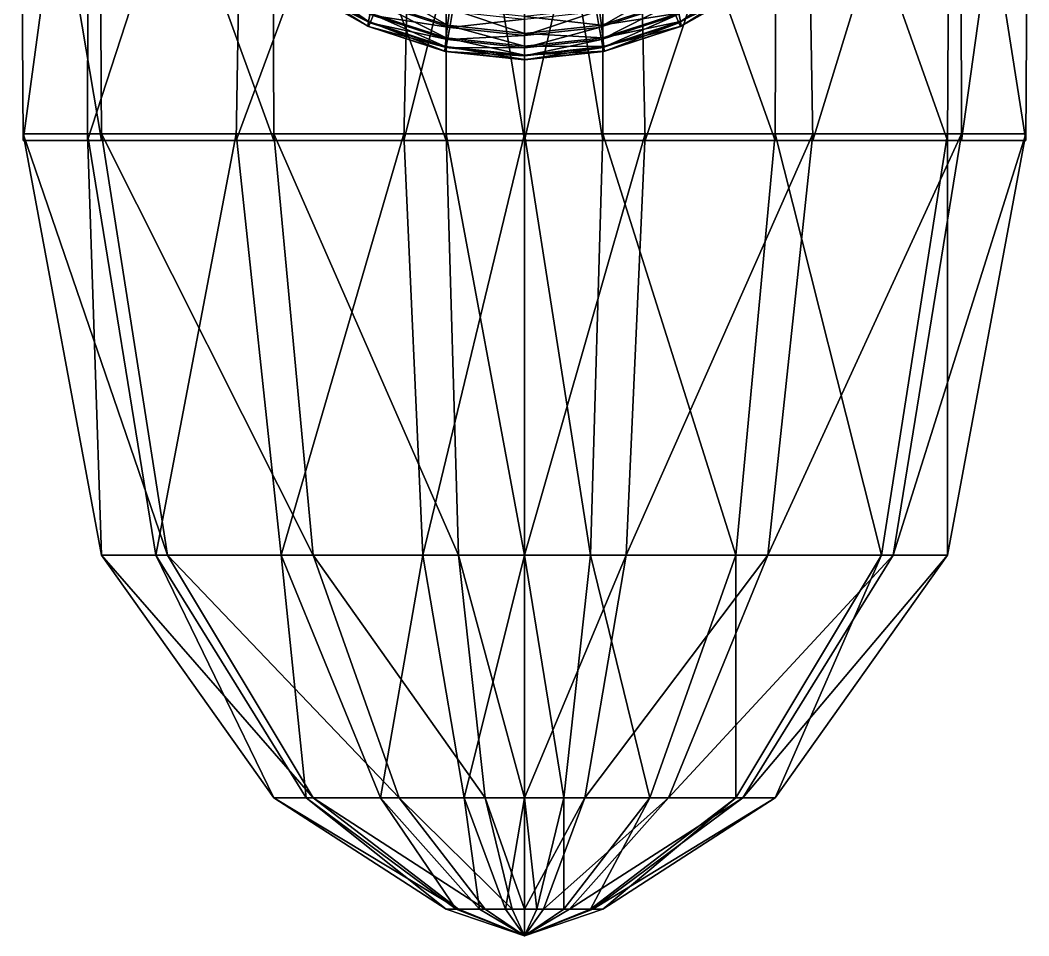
# Model space of a CAD drawing. Header units: metres. Extents: x -4.19 to 4.19, y -6.6 to 2.07.
# Drawn here: x -0.88 to 0.88, y -6.6 to -5.002 of the extents above; entities that cross this region are included whole.
import ezdxf

# ---------------------------------------------------------------- set-up
doc = ezdxf.new("R2010")
doc.units = ezdxf.units.M

msp = doc.modelspace()

# ---------------------------------------------------------------- linework, layer by layer
at = {"layer": 'Cockpit'}
for points in [[(-0.2726, -5.0042, 0.0552), (-0.3939, -4.9192, 0.0585), (-0.3985, -4.933, 0.0729)], [(-0.2726, -5.0042, 0.0552), (-0.2695, -4.9896, 0.041), (-0.3939, -4.9192, 0.0585)], [(0.3864, -4.9243, 0.1464), (0.2695, -5.0064, 0.1084), (0.2643, -4.9933, 0.1292)], [(0.3864, -4.9243, 0.1464), (0.3939, -4.936, 0.1259), (0.2695, -5.0064, 0.1084)], [(-0.2736, -5.0119, 0.0712), (-0.3985, -4.933, 0.0729), (-0.4, -4.9404, 0.0891)], [(-0.2726, -5.0126, 0.089), (-0.4, -4.9404, 0.0891), (-0.3985, -4.9414, 0.1068)], [(-0.2726, -5.0126, 0.089), (-0.2736, -5.0119, 0.0712), (-0.4, -4.9404, 0.0891)], [(-0.2736, -5.0119, 0.0712), (-0.2726, -5.0042, 0.0552), (-0.3985, -4.933, 0.0729)], [(-0.2695, -5.0064, 0.1084), (-0.3985, -4.9414, 0.1068), (-0.3939, -4.936, 0.1259)], [(-0.2695, -5.0064, 0.1084), (-0.2726, -5.0126, 0.089), (-0.3985, -4.9414, 0.1068)], [(-0.2643, -4.9933, 0.1292), (-0.2695, -5.0064, 0.1084), (-0.3939, -4.936, 0.1259)], [(-0.1342, -5.0106, 0.0182), (-0.2571, -4.9403, 0.0186), (-0.2643, -4.9683, 0.0288)], [(-0.1342, -5.0106, 0.0182), (-0.1305, -4.9815, 0.0083), (-0.2571, -4.9403, 0.0186)], [(0.248, -4.9469, 0.1745), (0.1305, -5.0146, 0.1411), (0.1259, -4.9866, 0.1647)], [(0.248, -4.9469, 0.1745), (0.2571, -4.9734, 0.1513), (0.1305, -5.0146, 0.1411)], [(0.3985, -4.933, 0.0729), (0.2695, -4.9896, 0.041), (0.2726, -5.0042, 0.0552)], [(0.3939, -4.936, 0.1259), (0.2726, -5.0126, 0.089), (0.2695, -5.0064, 0.1084)], [(0.4, -4.9404, 0.0891), (0.3985, -4.933, 0.0729), (0.2726, -5.0042, 0.0552)], [(0.3939, -4.936, 0.1259), (0.3985, -4.9414, 0.1068), (0.2726, -5.0126, 0.089)], [(0.4, -4.9404, 0.0891), (0.2726, -5.0042, 0.0552), (0.2736, -5.0119, 0.0712)], [(0.3985, -4.9414, 0.1068), (0.2736, -5.0119, 0.0712), (0.2726, -5.0126, 0.089)], [(0.3985, -4.9414, 0.1068), (0.4, -4.9404, 0.0891), (0.2736, -5.0119, 0.0712)], [(-0.1368, -5.0327, 0.0302), (-0.2643, -4.9683, 0.0288), (-0.2695, -4.9896, 0.041)], [(-0.1368, -5.0327, 0.0302), (-0.1342, -5.0106, 0.0182), (-0.2643, -4.9683, 0.0288)], [(-0.1305, -5.0146, 0.1411), (-0.2643, -4.9933, 0.1292), (-0.2571, -4.9734, 0.1513)], [(-0.1259, -4.9866, 0.1647), (-0.1305, -5.0146, 0.1411), (-0.2571, -4.9734, 0.1513)], [(0, -5.0248, 0.0147), (-0.1305, -4.9815, 0.0083), (-0.1342, -5.0106, 0.0182)], [(0, -5.0248, 0.0147), (0, -4.9953, 0.0049), (-0.1305, -4.9815, 0.0083)], [(0.1342, -5.0106, 0.0182), (0.1305, -4.9815, 0.0083), (0, -4.9953, 0.0049)], [(0.2643, -4.9683, 0.0288), (0.1305, -4.9815, 0.0083), (0.1342, -5.0106, 0.0182)], [(0.2571, -4.9734, 0.1513), (0.1342, -5.0356, 0.1187), (0.1305, -5.0146, 0.1411)], [(0.2695, -4.9896, 0.041), (0.2643, -4.9683, 0.0288), (0.1342, -5.0106, 0.0182)], [(0.2571, -4.9734, 0.1513), (0.2643, -4.9933, 0.1292), (0.1342, -5.0356, 0.1187)], [(-0.1384, -5.0478, 0.0443), (-0.2695, -4.9896, 0.041), (-0.2726, -5.0042, 0.0552)], [(-0.1384, -5.0478, 0.0443), (-0.1368, -5.0327, 0.0302), (-0.2695, -4.9896, 0.041)], [(-0.1342, -5.0356, 0.1187), (-0.2695, -5.0064, 0.1084), (-0.2643, -4.9933, 0.1292)], [(-0.1305, -5.0146, 0.1411), (-0.1342, -5.0356, 0.1187), (-0.2643, -4.9933, 0.1292)], [(0, -4.9999, 0.1613), (-0.1305, -5.0146, 0.1411), (-0.1259, -4.9866, 0.1647)], [(0, -4.9999, 0.1613), (0, -5.0284, 0.1376), (-0.1305, -5.0146, 0.1411)], [(0.1259, -4.9866, 0.1647), (0, -5.0284, 0.1376), (0, -4.9999, 0.1613)], [(0.1259, -4.9866, 0.1647), (0.1305, -5.0146, 0.1411), (0, -5.0284, 0.1376)], [(0.1342, -5.0106, 0.0182), (0, -4.9953, 0.0049), (0, -5.0248, 0.0147)], [(0.2695, -4.9896, 0.041), (0.1342, -5.0106, 0.0182), (0.1368, -5.0327, 0.0302)], [(0.2643, -4.9933, 0.1292), (0.1368, -5.0495, 0.0976), (0.1342, -5.0356, 0.1187)], [(0.2726, -5.0042, 0.0552), (0.2695, -4.9896, 0.041), (0.1368, -5.0327, 0.0302)], [(0.2643, -4.9933, 0.1292), (0.2695, -5.0064, 0.1084), (0.1368, -5.0495, 0.0976)], [(-0.1389, -5.0557, 0.0603), (-0.2726, -5.0042, 0.0552), (-0.2736, -5.0119, 0.0712)], [(-0.1384, -5.0562, 0.0781), (-0.2736, -5.0119, 0.0712), (-0.2726, -5.0126, 0.089)], [(-0.1384, -5.0562, 0.0781), (-0.1389, -5.0557, 0.0603), (-0.2736, -5.0119, 0.0712)], [(-0.1389, -5.0557, 0.0603), (-0.1384, -5.0478, 0.0443), (-0.2726, -5.0042, 0.0552)], [(-0.1368, -5.0495, 0.0976), (-0.2726, -5.0126, 0.089), (-0.2695, -5.0064, 0.1084)], [(-0.1368, -5.0495, 0.0976), (-0.1384, -5.0562, 0.0781), (-0.2726, -5.0126, 0.089)], [(-0.1342, -5.0356, 0.1187), (-0.1368, -5.0495, 0.0976), (-0.2695, -5.0064, 0.1084)], [(0, -5.0473, 0.0266), (-0.1342, -5.0106, 0.0182), (-0.1368, -5.0327, 0.0302)], [(0, -5.0473, 0.0266), (0, -5.0248, 0.0147), (-0.1342, -5.0106, 0.0182)], [(0, -5.0284, 0.1376), (-0.1342, -5.0356, 0.1187), (-0.1305, -5.0146, 0.1411)], [(0.1368, -5.0327, 0.0302), (0.1342, -5.0106, 0.0182), (0, -5.0248, 0.0147)], [(0.1305, -5.0146, 0.1411), (0, -5.0499, 0.1151), (0, -5.0284, 0.1376)], [(0.1305, -5.0146, 0.1411), (0.1342, -5.0356, 0.1187), (0, -5.0499, 0.1151)], [(0.2726, -5.0042, 0.0552), (0.1368, -5.0327, 0.0302), (0.1384, -5.0478, 0.0443)], [(0.2695, -5.0064, 0.1084), (0.1384, -5.0562, 0.0781), (0.1368, -5.0495, 0.0976)], [(0.2736, -5.0119, 0.0712), (0.2726, -5.0042, 0.0552), (0.1384, -5.0478, 0.0443)], [(0.2695, -5.0064, 0.1084), (0.2726, -5.0126, 0.089), (0.1384, -5.0562, 0.0781)], [(0.2736, -5.0119, 0.0712), (0.1384, -5.0478, 0.0443), (0.1389, -5.0557, 0.0603)], [(0.2726, -5.0126, 0.089), (0.1389, -5.0557, 0.0603), (0.1384, -5.0562, 0.0781)], [(0.2726, -5.0126, 0.089), (0.2736, -5.0119, 0.0712), (0.1389, -5.0557, 0.0603)], [(0, -5.0625, 0.0407), (-0.1368, -5.0327, 0.0302), (-0.1384, -5.0478, 0.0443)], [(0, -5.0625, 0.0407), (0, -5.0473, 0.0266), (-0.1368, -5.0327, 0.0302)], [(0, -5.0499, 0.1151), (-0.1368, -5.0495, 0.0976), (-0.1342, -5.0356, 0.1187)], [(0, -5.0284, 0.1376), (0, -5.0499, 0.1151), (-0.1342, -5.0356, 0.1187)], [(0.1368, -5.0327, 0.0302), (0, -5.0248, 0.0147), (0, -5.0473, 0.0266)], [(0.1384, -5.0478, 0.0443), (0.1368, -5.0327, 0.0302), (0, -5.0473, 0.0266)], [(0.1342, -5.0356, 0.1187), (0, -5.0641, 0.094), (0, -5.0499, 0.1151)], [(0.1342, -5.0356, 0.1187), (0.1368, -5.0495, 0.0976), (0, -5.0641, 0.094)], [(0, -5.0704, 0.0566), (-0.1384, -5.0478, 0.0443), (-0.1389, -5.0557, 0.0603)], [(0, -5.0704, 0.0566), (0, -5.0625, 0.0407), (-0.1384, -5.0478, 0.0443)], [(0, -5.0641, 0.094), (-0.1384, -5.0562, 0.0781), (-0.1368, -5.0495, 0.0976)], [(0, -5.0499, 0.1151), (0, -5.0641, 0.094), (-0.1368, -5.0495, 0.0976)], [(0.1384, -5.0478, 0.0443), (0, -5.0473, 0.0266), (0, -5.0625, 0.0407)], [(0.1389, -5.0557, 0.0603), (0.1384, -5.0478, 0.0443), (0, -5.0625, 0.0407)], [(0.1368, -5.0495, 0.0976), (0, -5.0709, 0.0745), (0, -5.0641, 0.094)], [(0.1368, -5.0495, 0.0976), (0.1384, -5.0562, 0.0781), (0, -5.0709, 0.0745)], [(0, -5.0709, 0.0745), (-0.1389, -5.0557, 0.0603), (-0.1384, -5.0562, 0.0781)], [(0, -5.0709, 0.0745), (0, -5.0704, 0.0566), (-0.1389, -5.0557, 0.0603)], [(0, -5.0641, 0.094), (0, -5.0709, 0.0745), (-0.1384, -5.0562, 0.0781)], [(0.1384, -5.0562, 0.0781), (0.1389, -5.0557, 0.0603), (0, -5.0704, 0.0566)], [(0.1389, -5.0557, 0.0603), (0, -5.0625, 0.0407), (0, -5.0704, 0.0566)], [(0.1384, -5.0562, 0.0781), (0, -5.0704, 0.0566), (0, -5.0709, 0.0745)]]:
    msp.add_3dface(points, dxfattribs=at)
at = {"layer": 'Hull 2'}
for points in [[(-0.8804, -4.3717, -0.2785), (-0.7383, -5.2117, -0.257), (-0.7428, -4.3717, -0.3644)], [(-0.8804, -4.3717, -0.2785), (-0.875, -5.2117, -0.175), (-0.7383, -5.2117, -0.257)], [(-0.8804, -4.3717, -0.2129), (-0.875, -5.2117, -0.175), (-0.8804, -4.3717, -0.2785)], [(-0.8804, -4.3717, -0.2129), (-0.875, -5.2117, -0.1477), (-0.875, -5.2117, -0.175)], [(-0.8804, -4.3717, -0.0687), (-0.875, -5.2117, -0.1477), (-0.8804, -4.3717, -0.2129)], [(-0.8804, -4.3717, -0.0687), (-0.875, -5.2117, -0.0875), (-0.875, -5.2117, -0.1477)], [(-0.8804, -4.3717, 0.0755), (-0.875, -5.2117, -0.0875), (-0.8804, -4.3717, -0.0687)], [(-0.8804, -4.3717, 0.0755), (-0.875, -5.2117, -0.0273), (-0.875, -5.2117, -0.0875)], [(-0.8804, -4.3717, 0.1411), (-0.875, -5.2117, -0.0273), (-0.8804, -4.3717, 0.0755)], [(-0.8804, -4.3717, 0.1411), (-0.875, -5.2117, 0), (-0.875, -5.2117, -0.0273)], [(-0.7612, -4.3717, 0.1631), (-0.875, -5.2117, 0), (-0.8804, -4.3717, 0.1411)], [(-0.7612, -4.3717, 0.1631), (-0.7629, -5.2117, 0), (-0.875, -5.2117, 0)], [(-0.4892, -4.3717, 0.2449), (-0.7629, -5.2117, 0), (-0.7612, -4.3717, 0.1631)], [(-0.4892, -4.3717, 0.2449), (-0.5031, -5.2117, 0.0437), (-0.7629, -5.2117, 0)], [(-0.7428, -4.3717, -0.3644), (-0.4375, -5.2117, -0.4375), (-0.4402, -4.3717, -0.5535)], [(-0.7428, -4.3717, -0.3644), (-0.7383, -5.2117, -0.257), (-0.4375, -5.2117, -0.4375)], [(-0.1927, -4.3717, 0.4096), (-0.5031, -5.2117, 0.0437), (-0.4892, -4.3717, 0.2449)], [(-0.1927, -4.3717, 0.4096), (-0.2105, -5.2117, 0.1969), (-0.5031, -5.2117, 0.0437)], [(-0.4402, -4.3717, -0.5535), (-0.1367, -5.2117, -0.618), (-0.1376, -4.3717, -0.7426)], [(-0.4402, -4.3717, -0.5535), (-0.4375, -5.2117, -0.4375), (-0.1367, -5.2117, -0.618)], [(0, -4.3717, 0.6809), (-0.2105, -5.2117, 0.1969), (-0.1927, -4.3717, 0.4096)], [(0, -4.3717, 0.6809), (0, -5.2117, 0.525), (-0.2105, -5.2117, 0.1969)], [(-0.1376, -4.3717, -0.7426), (0, -5.2117, -0.7), (0, -4.3717, -0.8285)], [(-0.1376, -4.3717, -0.7426), (-0.1367, -5.2117, -0.618), (0, -5.2117, -0.7)], [(0.1927, -4.3717, 0.4096), (0, -5.2117, 0.525), (0, -4.3717, 0.6809)], [(0.1927, -4.3717, 0.4096), (0.2105, -5.2117, 0.1969), (0, -5.2117, 0.525)], [(0, -4.3717, -0.8285), (0.1367, -5.2117, -0.618), (0.1376, -4.3717, -0.7426)], [(0, -4.3717, -0.8285), (0, -5.2117, -0.7), (0.1367, -5.2117, -0.618)], [(0.1376, -4.3717, -0.7426), (0.1367, -5.2117, -0.618), (0.4375, -5.2117, -0.4375)], [(0.1376, -4.3717, -0.7426), (0.4375, -5.2117, -0.4375), (0.4402, -4.3717, -0.5535)], [(0.4892, -4.3717, 0.2449), (0.2105, -5.2117, 0.1969), (0.1927, -4.3717, 0.4096)], [(0.4892, -4.3717, 0.2449), (0.5031, -5.2117, 0.0437), (0.2105, -5.2117, 0.1969)], [(0.4402, -4.3717, -0.5535), (0.4375, -5.2117, -0.4375), (0.7383, -5.2117, -0.257)], [(0.4402, -4.3717, -0.5535), (0.7383, -5.2117, -0.257), (0.7428, -4.3717, -0.3644)], [(0.7612, -4.3717, 0.1631), (0.5031, -5.2117, 0.0437), (0.4892, -4.3717, 0.2449)], [(0.7612, -4.3717, 0.1631), (0.7629, -5.2117, 0), (0.5031, -5.2117, 0.0437)], [(0.7428, -4.3717, -0.3644), (0.7383, -5.2117, -0.257), (0.875, -5.2117, -0.175)], [(0.7428, -4.3717, -0.3644), (0.875, -5.2117, -0.175), (0.8804, -4.3717, -0.2785)], [(0.8804, -4.3717, 0.1411), (0.7629, -5.2117, 0), (0.7612, -4.3717, 0.1631)], [(0.8804, -4.3717, 0.1411), (0.875, -5.2117, 0), (0.7629, -5.2117, 0)], [(0.8804, -4.3717, 0.0755), (0.875, -5.2117, 0), (0.8804, -4.3717, 0.1411)], [(0.8804, -4.3717, 0.0755), (0.875, -5.2117, -0.0273), (0.875, -5.2117, 0)], [(0.8804, -4.3717, -0.0687), (0.875, -5.2117, -0.0273), (0.8804, -4.3717, 0.0755)], [(0.8804, -4.3717, -0.0687), (0.875, -5.2117, -0.0875), (0.875, -5.2117, -0.0273)], [(0.8804, -4.3717, -0.2129), (0.875, -5.2117, -0.0875), (0.8804, -4.3717, -0.0687)], [(0.8804, -4.3717, -0.2129), (0.875, -5.2117, -0.1477), (0.875, -5.2117, -0.0875)], [(0.8804, -4.3717, -0.2785), (0.875, -5.2117, -0.1477), (0.8804, -4.3717, -0.2129)], [(0.8804, -4.3717, -0.2785), (0.875, -5.2117, -0.175), (0.875, -5.2117, -0.1477)], [(-0.7383, -5.2117, -0.257), (-0.875, -5.2117, -0.175), (-0.875, -5.2117, -0.1477)], [(-0.7629, -5.2117, 0), (-0.7383, -5.2117, -0.257), (-0.875, -5.2117, -0.1477)], [(-0.7629, -5.2117, 0), (-0.875, -5.2117, -0.1477), (-0.875, -5.2117, -0.0875)], [(-0.875, -5.2117, 0), (-0.7629, -5.2117, 0), (-0.875, -5.2117, -0.0273)], [(-0.7629, -5.2117, 0), (-0.875, -5.2117, -0.0875), (-0.875, -5.2117, -0.0273)], [(-0.7383, -5.2117, -0.257), (-0.7629, -5.2117, 0), (-0.5031, -5.2117, 0.0437)], [(-0.7383, -5.2117, -0.257), (-0.5031, -5.2117, 0.0437), (-0.4375, -5.2117, -0.4375)], [(-0.4375, -5.2117, -0.4375), (-0.5031, -5.2117, 0.0437), (-0.2105, -5.2117, 0.1969)], [(-0.4375, -5.2117, -0.4375), (-0.2105, -5.2117, 0.1969), (-0.1367, -5.2117, -0.618)], [(-0.2105, -5.2117, 0.1969), (0, -5.2117, 0.525), (0.2105, -5.2117, 0.1969)], [(-0.1367, -5.2117, -0.618), (-0.2105, -5.2117, 0.1969), (0.2105, -5.2117, 0.1969)], [(0.1367, -5.2117, -0.618), (-0.1367, -5.2117, -0.618), (0.2105, -5.2117, 0.1969)], [(-0.1367, -5.2117, -0.618), (0.1367, -5.2117, -0.618), (0, -5.2117, -0.7)], [(0.1367, -5.2117, -0.618), (0.2105, -5.2117, 0.1969), (0.4375, -5.2117, -0.4375)], [(0.4375, -5.2117, -0.4375), (0.2105, -5.2117, 0.1969), (0.5031, -5.2117, 0.0437)], [(0.4375, -5.2117, -0.4375), (0.5031, -5.2117, 0.0437), (0.7383, -5.2117, -0.257)], [(0.7629, -5.2117, 0), (0.7383, -5.2117, -0.257), (0.5031, -5.2117, 0.0437)], [(0.875, -5.2117, -0.1477), (0.875, -5.2117, -0.175), (0.7383, -5.2117, -0.257)], [(0.7383, -5.2117, -0.257), (0.7629, -5.2117, 0), (0.875, -5.2117, -0.1477)], [(0.7629, -5.2117, 0), (0.875, -5.2117, -0.0273), (0.875, -5.2117, -0.0875)], [(0.7629, -5.2117, 0), (0.875, -5.2117, 0), (0.875, -5.2117, -0.0273)], [(0.875, -5.2117, -0.1477), (0.7629, -5.2117, 0), (0.875, -5.2117, -0.0875)]]:
    msp.add_3dface(points, dxfattribs=at)
at = {"layer": 'Nose'}
msp.add_polyline3d([(0, -5.2, 0.7), (0.2105, -5.2, 0.2769), (0.5031, -5.2, 0.0711), (0.7629, -5.2, 0.0048), (0.875, -5.2, 0), (0.875, -5.2, -0.0273), (0.875, -5.2, -0.0875), (0.875, -5.2, -0.1477), (0.875, -5.2, -0.175), (0.7383, -5.2, -0.257), (0.4375, -5.2, -0.4375), (0.1367, -5.2, -0.618), (0, -5.2, -0.7), (-0.1367, -5.2, -0.618), (-0.4375, -5.2, -0.4375), (-0.7383, -5.2, -0.257), (-0.875, -5.2, -0.175), (-0.875, -5.2, -0.1477), (-0.875, -5.2, -0.0875), (-0.875, -5.2, -0.0273), (-0.875, -5.2, 0), (-0.7629, -5.2, 0.0048), (-0.5031, -5.2, 0.0711), (-0.2105, -5.2, 0.2769), (0, -5.2, 0.7), (0.2105, -5.2, 0.2707), (0.5031, -5.2, 0.0656), (0.7629, -5.2, 0.0027), (0.875, -5.2, 0), (0.875, -5.2, -0.0273), (0.875, -5.2, -0.0875), (0.875, -5.2, -0.1477), (0.875, -5.2, -0.175), (0.7383, -5.2, -0.257), (0.4375, -5.2, -0.4375), (0.1367, -5.2, -0.618), (0, -5.2, -0.7), (-0.1367, -5.2, -0.618), (-0.4375, -5.2, -0.4375), (-0.7383, -5.2, -0.257), (-0.875, -5.2, -0.175), (-0.875, -5.2, -0.1477), (-0.875, -5.2, -0.0875), (-0.875, -5.2, -0.0273), (-0.875, -5.2, 0), (-0.7629, -5.2, 0.0027), (-0.5031, -5.2, 0.0656), (-0.2105, -5.2, 0.2707), (0, -5.2, 0.7), (0.2105, -5.2, 0.2707)], close=True, dxfattribs=at)
for points in [[(-0.7383, -5.9355, 0), (-0.875, -5.2, 0), (-0.7629, -5.2, 0.0048)], [(-0.7383, -5.9355, -0.0144), (-0.875, -5.2, 0), (-0.7383, -5.9355, 0)], [(-0.7383, -5.9355, -0.0144), (-0.875, -5.2, -0.0273), (-0.875, -5.2, 0)], [(-0.7383, -5.9355, -0.0461), (-0.875, -5.2, -0.0273), (-0.7383, -5.9355, -0.0144)], [(-0.7383, -5.9355, -0.0461), (-0.875, -5.2, -0.0875), (-0.875, -5.2, -0.0273)], [(-0.7383, -5.9355, -0.0779), (-0.875, -5.2, -0.0875), (-0.7383, -5.9355, -0.0461)], [(-0.7383, -5.9355, -0.0779), (-0.875, -5.2, -0.1477), (-0.875, -5.2, -0.0875)], [(-0.7383, -5.9355, -0.0923), (-0.875, -5.2, -0.1477), (-0.7383, -5.9355, -0.0779)], [(-0.7383, -5.9355, -0.0923), (-0.875, -5.2, -0.175), (-0.875, -5.2, -0.1477)], [(-0.6229, -5.9355, -0.1355), (-0.875, -5.2, -0.175), (-0.7383, -5.9355, -0.0923)], [(-0.6229, -5.9355, -0.1355), (-0.7383, -5.2, -0.257), (-0.875, -5.2, -0.175)], [(-0.7383, -5.9355, 0), (-0.875, -5.2, 0), (-0.7629, -5.2, 0.0027)], [(-0.7383, -5.9355, -0.0144), (-0.875, -5.2, 0), (-0.7383, -5.9355, 0)], [(-0.7383, -5.9355, -0.0144), (-0.875, -5.2, -0.0273), (-0.875, -5.2, 0)], [(-0.7383, -5.9355, -0.0461), (-0.875, -5.2, -0.0273), (-0.7383, -5.9355, -0.0144)], [(-0.7383, -5.9355, -0.0461), (-0.875, -5.2, -0.0875), (-0.875, -5.2, -0.0273)], [(-0.7383, -5.9355, -0.0779), (-0.875, -5.2, -0.0875), (-0.7383, -5.9355, -0.0461)], [(-0.7383, -5.9355, -0.0779), (-0.875, -5.2, -0.1477), (-0.875, -5.2, -0.0875)], [(-0.7383, -5.9355, -0.0923), (-0.875, -5.2, -0.1477), (-0.7383, -5.9355, -0.0779)], [(-0.7383, -5.9355, -0.0923), (-0.875, -5.2, -0.175), (-0.875, -5.2, -0.1477)], [(-0.6229, -5.9355, -0.1355), (-0.875, -5.2, -0.175), (-0.7383, -5.9355, -0.0923)], [(-0.6229, -5.9355, -0.1355), (-0.7383, -5.2, -0.257), (-0.875, -5.2, -0.175)], [(-0.6437, -5.9355, 0.0025), (-0.7629, -5.2, 0.0048), (-0.5031, -5.2, 0.0711)], [(-0.7383, -5.9355, 0), (-0.7629, -5.2, 0.0048), (-0.6437, -5.9355, 0.0025)], [(-0.6437, -5.9355, 0.0014), (-0.7629, -5.2, 0.0027), (-0.5031, -5.2, 0.0656)], [(-0.7383, -5.9355, 0), (-0.7629, -5.2, 0.0027), (-0.6437, -5.9355, 0.0014)], [(-0.3691, -5.9355, -0.2307), (-0.7383, -5.2, -0.257), (-0.6229, -5.9355, -0.1355)], [(-0.3691, -5.9355, -0.2307), (-0.4375, -5.2, -0.4375), (-0.7383, -5.2, -0.257)], [(-0.3691, -5.9355, -0.2307), (-0.7383, -5.2, -0.257), (-0.6229, -5.9355, -0.1355)], [(-0.3691, -5.9355, -0.2307), (-0.4375, -5.2, -0.4375), (-0.7383, -5.2, -0.257)], [(-0.6437, -5.9355, 0.0025), (-0.5031, -5.2, 0.0711), (-0.4245, -5.9355, 0.0375)], [(-0.6437, -5.9355, 0.0014), (-0.5031, -5.2, 0.0656), (-0.4245, -5.9355, 0.0346)], [(-0.4245, -5.9355, 0.0375), (-0.5031, -5.2, 0.0711), (-0.2105, -5.2, 0.2769)], [(-0.4245, -5.9355, 0.0346), (-0.5031, -5.2, 0.0656), (-0.2105, -5.2, 0.2707)], [(-0.1154, -5.9355, -0.3259), (-0.4375, -5.2, -0.4375), (-0.3691, -5.9355, -0.2307)], [(-0.1154, -5.9355, -0.3259), (-0.1367, -5.2, -0.618), (-0.4375, -5.2, -0.4375)], [(-0.1154, -5.9355, -0.3259), (-0.4375, -5.2, -0.4375), (-0.3691, -5.9355, -0.2307)], [(-0.1154, -5.9355, -0.3259), (-0.1367, -5.2, -0.618), (-0.4375, -5.2, -0.4375)], [(-0.4245, -5.9355, 0.0375), (-0.2105, -5.2, 0.2769), (-0.1776, -5.9355, 0.146)], [(-0.4245, -5.9355, 0.0346), (-0.2105, -5.2, 0.2707), (-0.1776, -5.9355, 0.1428)], [(-0.1776, -5.9355, 0.146), (-0.2105, -5.2, 0.2769), (0, -5.2, 0.7)], [(-0.1776, -5.9355, 0.1428), (-0.2105, -5.2, 0.2707), (0, -5.2, 0.7)], [(-0.1776, -5.9355, 0.146), (0, -5.2, 0.7), (0, -5.9355, 0.3691)], [(-0.1776, -5.9355, 0.1428), (0, -5.2, 0.7), (0, -5.9355, 0.3691)], [(0, -5.9355, -0.3691), (-0.1367, -5.2, -0.618), (-0.1154, -5.9355, -0.3259)], [(0, -5.9355, -0.3691), (0, -5.2, -0.7), (-0.1367, -5.2, -0.618)], [(0, -5.9355, -0.3691), (-0.1367, -5.2, -0.618), (-0.1154, -5.9355, -0.3259)], [(0, -5.9355, -0.3691), (0, -5.2, -0.7), (-0.1367, -5.2, -0.618)], [(0.1154, -5.9355, -0.3259), (0, -5.2, -0.7), (0, -5.9355, -0.3691)], [(0.1154, -5.9355, -0.3259), (0.1367, -5.2, -0.618), (0, -5.2, -0.7)], [(0, -5.9355, 0.3691), (0.2105, -5.2, 0.2769), (0.1777, -5.9355, 0.146)], [(0, -5.9355, 0.3691), (0, -5.2, 0.7), (0.2105, -5.2, 0.2769)], [(0.1154, -5.9355, -0.3259), (0, -5.2, -0.7), (0, -5.9355, -0.3691)], [(0.1154, -5.9355, -0.3259), (0.1367, -5.2, -0.618), (0, -5.2, -0.7)], [(0, -5.9355, 0.3691), (0.2105, -5.2, 0.2707), (0.1777, -5.9355, 0.1428)], [(0, -5.9355, 0.3691), (0, -5.2, 0.7), (0.2105, -5.2, 0.2707)], [(0.3691, -5.9355, -0.2307), (0.1367, -5.2, -0.618), (0.1154, -5.9355, -0.3259)], [(0.3691, -5.9355, -0.2307), (0.1367, -5.2, -0.618), (0.1154, -5.9355, -0.3259)], [(0.3691, -5.9355, -0.2307), (0.4375, -5.2, -0.4375), (0.1367, -5.2, -0.618)], [(0.3691, -5.9355, -0.2307), (0.4375, -5.2, -0.4375), (0.1367, -5.2, -0.618)], [(0.1777, -5.9355, 0.146), (0.5031, -5.2, 0.0711), (0.4245, -5.9355, 0.0375)], [(0.1777, -5.9355, 0.146), (0.2105, -5.2, 0.2769), (0.5031, -5.2, 0.0711)], [(0.1777, -5.9355, 0.1428), (0.5031, -5.2, 0.0656), (0.4245, -5.9355, 0.0346)], [(0.1777, -5.9355, 0.1428), (0.2105, -5.2, 0.2707), (0.5031, -5.2, 0.0656)], [(0.6229, -5.9355, -0.1355), (0.4375, -5.2, -0.4375), (0.3691, -5.9355, -0.2307)], [(0.6229, -5.9355, -0.1355), (0.4375, -5.2, -0.4375), (0.3691, -5.9355, -0.2307)], [(0.4245, -5.9355, 0.0375), (0.7629, -5.2, 0.0048), (0.6437, -5.9355, 0.0025)], [(0.4245, -5.9355, 0.0375), (0.5031, -5.2, 0.0711), (0.7629, -5.2, 0.0048)], [(0.4245, -5.9355, 0.0346), (0.7629, -5.2, 0.0027), (0.6437, -5.9355, 0.0014)], [(0.4245, -5.9355, 0.0346), (0.5031, -5.2, 0.0656), (0.7629, -5.2, 0.0027)], [(0.6229, -5.9355, -0.1355), (0.7383, -5.2, -0.257), (0.4375, -5.2, -0.4375)], [(0.6229, -5.9355, -0.1355), (0.7383, -5.2, -0.257), (0.4375, -5.2, -0.4375)], [(0.7383, -5.9355, -0.0923), (0.7383, -5.2, -0.257), (0.6229, -5.9355, -0.1355)], [(0.7383, -5.9355, -0.0923), (0.7383, -5.2, -0.257), (0.6229, -5.9355, -0.1355)], [(0.6437, -5.9355, 0.0025), (0.875, -5.2, 0), (0.7383, -5.9355, 0)], [(0.6437, -5.9355, 0.0025), (0.7629, -5.2, 0.0048), (0.875, -5.2, 0)], [(0.6437, -5.9355, 0.0014), (0.875, -5.2, 0), (0.7383, -5.9355, 0)], [(0.6437, -5.9355, 0.0014), (0.7629, -5.2, 0.0027), (0.875, -5.2, 0)], [(0.7383, -5.9355, -0.0923), (0.875, -5.2, -0.175), (0.7383, -5.2, -0.257)], [(0.7383, -5.9355, -0.0779), (0.875, -5.2, -0.175), (0.7383, -5.9355, -0.0923)], [(0.7383, -5.9355, -0.0779), (0.875, -5.2, -0.1477), (0.875, -5.2, -0.175)], [(0.7383, -5.9355, -0.0461), (0.875, -5.2, -0.1477), (0.7383, -5.9355, -0.0779)], [(0.7383, -5.9355, -0.0461), (0.875, -5.2, -0.0875), (0.875, -5.2, -0.1477)], [(0.7383, -5.9355, -0.0144), (0.875, -5.2, -0.0875), (0.7383, -5.9355, -0.0461)], [(0.7383, -5.9355, -0.0144), (0.875, -5.2, -0.0273), (0.875, -5.2, -0.0875)], [(0.7383, -5.9355, 0), (0.875, -5.2, -0.0273), (0.7383, -5.9355, -0.0144)], [(0.7383, -5.9355, 0), (0.875, -5.2, 0), (0.875, -5.2, -0.0273)], [(0.7383, -5.9355, -0.0923), (0.875, -5.2, -0.175), (0.7383, -5.2, -0.257)], [(0.7383, -5.9355, -0.0779), (0.875, -5.2, -0.175), (0.7383, -5.9355, -0.0923)], [(0.7383, -5.9355, -0.0779), (0.875, -5.2, -0.1477), (0.875, -5.2, -0.175)], [(0.7383, -5.9355, -0.0461), (0.875, -5.2, -0.1477), (0.7383, -5.9355, -0.0779)], [(0.7383, -5.9355, -0.0461), (0.875, -5.2, -0.0875), (0.875, -5.2, -0.1477)], [(0.7383, -5.9355, -0.0144), (0.875, -5.2, -0.0875), (0.7383, -5.9355, -0.0461)], [(0.7383, -5.9355, -0.0144), (0.875, -5.2, -0.0273), (0.875, -5.2, -0.0875)], [(0.7383, -5.9355, 0), (0.875, -5.2, -0.0273), (0.7383, -5.9355, -0.0144)], [(0.7383, -5.9355, 0), (0.875, -5.2, 0), (0.875, -5.2, -0.0273)], [(-0.4375, -6.3594, 0), (-0.7383, -5.9355, 0), (-0.6437, -5.9355, 0.0025)], [(-0.4375, -6.3594, -0.006), (-0.7383, -5.9355, 0), (-0.4375, -6.3594, 0)], [(-0.4375, -6.3594, -0.006), (-0.7383, -5.9355, -0.0144), (-0.7383, -5.9355, 0)], [(-0.4375, -6.3594, -0.0191), (-0.7383, -5.9355, -0.0144), (-0.4375, -6.3594, -0.006)], [(-0.4375, -6.3594, -0.0191), (-0.7383, -5.9355, -0.0461), (-0.7383, -5.9355, -0.0144)], [(-0.4375, -6.3594, -0.0323), (-0.7383, -5.9355, -0.0461), (-0.4375, -6.3594, -0.0191)], [(-0.4375, -6.3594, -0.0323), (-0.7383, -5.9355, -0.0779), (-0.7383, -5.9355, -0.0461)], [(-0.4375, -6.3594, -0.0383), (-0.7383, -5.9355, -0.0779), (-0.4375, -6.3594, -0.0323)], [(-0.4375, -6.3594, -0.0383), (-0.7383, -5.9355, -0.0923), (-0.7383, -5.9355, -0.0779)], [(-0.3691, -6.3594, -0.0562), (-0.7383, -5.9355, -0.0923), (-0.4375, -6.3594, -0.0383)], [(-0.3691, -6.3594, -0.0562), (-0.6229, -5.9355, -0.1355), (-0.7383, -5.9355, -0.0923)], [(-0.4375, -6.3594, 0), (-0.7383, -5.9355, 0), (-0.6437, -5.9355, 0.0014)], [(-0.4375, -6.3594, -0.006), (-0.7383, -5.9355, 0), (-0.4375, -6.3594, 0)], [(-0.4375, -6.3594, -0.006), (-0.7383, -5.9355, -0.0144), (-0.7383, -5.9355, 0)], [(-0.4375, -6.3594, -0.0191), (-0.7383, -5.9355, -0.0144), (-0.4375, -6.3594, -0.006)], [(-0.4375, -6.3594, -0.0191), (-0.7383, -5.9355, -0.0461), (-0.7383, -5.9355, -0.0144)], [(-0.4375, -6.3594, -0.0323), (-0.7383, -5.9355, -0.0461), (-0.4375, -6.3594, -0.0191)], [(-0.4375, -6.3594, -0.0323), (-0.7383, -5.9355, -0.0779), (-0.7383, -5.9355, -0.0461)], [(-0.4375, -6.3594, -0.0383), (-0.7383, -5.9355, -0.0779), (-0.4375, -6.3594, -0.0323)], [(-0.4375, -6.3594, -0.0383), (-0.7383, -5.9355, -0.0923), (-0.7383, -5.9355, -0.0779)], [(-0.3691, -6.3594, -0.0562), (-0.7383, -5.9355, -0.0923), (-0.4375, -6.3594, -0.0383)], [(-0.3691, -6.3594, -0.0562), (-0.6229, -5.9355, -0.1355), (-0.7383, -5.9355, -0.0923)], [(-0.3814, -6.3594, 0.001), (-0.6437, -5.9355, 0.0025), (-0.4245, -5.9355, 0.0375)], [(-0.4375, -6.3594, 0), (-0.6437, -5.9355, 0.0025), (-0.3814, -6.3594, 0.001)], [(-0.3814, -6.3594, 0.0006), (-0.6437, -5.9355, 0.0014), (-0.4245, -5.9355, 0.0346)], [(-0.4375, -6.3594, 0), (-0.6437, -5.9355, 0.0014), (-0.3814, -6.3594, 0.0006)], [(-0.2187, -6.3594, -0.0957), (-0.6229, -5.9355, -0.1355), (-0.3691, -6.3594, -0.0562)], [(-0.2187, -6.3594, -0.0957), (-0.3691, -5.9355, -0.2307), (-0.6229, -5.9355, -0.1355)], [(-0.2187, -6.3594, -0.0957), (-0.6229, -5.9355, -0.1355), (-0.3691, -6.3594, -0.0562)], [(-0.2187, -6.3594, -0.0957), (-0.3691, -5.9355, -0.2307), (-0.6229, -5.9355, -0.1355)], [(-0.2516, -6.3594, 0.0156), (-0.4245, -5.9355, 0.0375), (-0.1776, -5.9355, 0.146)], [(-0.3814, -6.3594, 0.001), (-0.4245, -5.9355, 0.0375), (-0.2516, -6.3594, 0.0156)], [(-0.2516, -6.3594, 0.0144), (-0.4245, -5.9355, 0.0346), (-0.1776, -5.9355, 0.1428)], [(-0.3814, -6.3594, 0.0006), (-0.4245, -5.9355, 0.0346), (-0.2516, -6.3594, 0.0144)], [(-0.0684, -6.3594, -0.1352), (-0.3691, -5.9355, -0.2307), (-0.2187, -6.3594, -0.0957)], [(-0.0684, -6.3594, -0.1352), (-0.1154, -5.9355, -0.3259), (-0.3691, -5.9355, -0.2307)], [(-0.0684, -6.3594, -0.1352), (-0.3691, -5.9355, -0.2307), (-0.2187, -6.3594, -0.0957)], [(-0.0684, -6.3594, -0.1352), (-0.1154, -5.9355, -0.3259), (-0.3691, -5.9355, -0.2307)], [(-0.2516, -6.3594, 0.0156), (-0.1776, -5.9355, 0.146), (-0.1053, -6.3594, 0.0606)], [(-0.2516, -6.3594, 0.0144), (-0.1776, -5.9355, 0.1428), (-0.1053, -6.3594, 0.0592)], [(-0.1053, -6.3594, 0.0606), (-0.1776, -5.9355, 0.146), (0, -5.9355, 0.3691)], [(-0.1053, -6.3594, 0.0592), (-0.1776, -5.9355, 0.1428), (0, -5.9355, 0.3691)], [(0, -6.3594, -0.1531), (-0.1154, -5.9355, -0.3259), (-0.0684, -6.3594, -0.1352)], [(0, -6.3594, -0.1531), (0, -5.9355, -0.3691), (-0.1154, -5.9355, -0.3259)], [(0, -6.3594, -0.1531), (-0.1154, -5.9355, -0.3259), (-0.0684, -6.3594, -0.1352)], [(0, -6.3594, -0.1531), (0, -5.9355, -0.3691), (-0.1154, -5.9355, -0.3259)], [(-0.1053, -6.3594, 0.0606), (0, -5.9355, 0.3691), (0, -6.3594, 0.1531)], [(-0.1053, -6.3594, 0.0592), (0, -5.9355, 0.3691), (0, -6.3594, 0.1531)], [(0.0684, -6.3594, -0.1352), (0, -5.9355, -0.3691), (0, -6.3594, -0.1531)], [(0.0684, -6.3594, -0.1352), (0.1154, -5.9355, -0.3259), (0, -5.9355, -0.3691)], [(0, -6.3594, 0.1531), (0.1777, -5.9355, 0.146), (0.1053, -6.3594, 0.0606)], [(0, -6.3594, 0.1531), (0, -5.9355, 0.3691), (0.1777, -5.9355, 0.146)], [(0.0684, -6.3594, -0.1352), (0, -5.9355, -0.3691), (0, -6.3594, -0.1531)], [(0.0684, -6.3594, -0.1352), (0.1154, -5.9355, -0.3259), (0, -5.9355, -0.3691)], [(0, -6.3594, 0.1531), (0.1777, -5.9355, 0.1428), (0.1053, -6.3594, 0.0592)], [(0, -6.3594, 0.1531), (0, -5.9355, 0.3691), (0.1777, -5.9355, 0.1428)], [(0.2188, -6.3594, -0.0957), (0.1154, -5.9355, -0.3259), (0.0684, -6.3594, -0.1352)], [(0.2188, -6.3594, -0.0957), (0.1154, -5.9355, -0.3259), (0.0684, -6.3594, -0.1352)], [(0.1053, -6.3594, 0.0606), (0.4245, -5.9355, 0.0375), (0.2516, -6.3594, 0.0156)], [(0.1053, -6.3594, 0.0606), (0.1777, -5.9355, 0.146), (0.4245, -5.9355, 0.0375)], [(0.1053, -6.3594, 0.0592), (0.4245, -5.9355, 0.0346), (0.2516, -6.3594, 0.0144)], [(0.1053, -6.3594, 0.0592), (0.1777, -5.9355, 0.1428), (0.4245, -5.9355, 0.0346)], [(0.2188, -6.3594, -0.0957), (0.3691, -5.9355, -0.2307), (0.1154, -5.9355, -0.3259)], [(0.2188, -6.3594, -0.0957), (0.3691, -5.9355, -0.2307), (0.1154, -5.9355, -0.3259)], [(0.3691, -6.3594, -0.0562), (0.3691, -5.9355, -0.2307), (0.2188, -6.3594, -0.0957)], [(0.3691, -6.3594, -0.0562), (0.3691, -5.9355, -0.2307), (0.2188, -6.3594, -0.0957)], [(0.2516, -6.3594, 0.0156), (0.6437, -5.9355, 0.0025), (0.3814, -6.3594, 0.001)], [(0.2516, -6.3594, 0.0156), (0.4245, -5.9355, 0.0375), (0.6437, -5.9355, 0.0025)], [(0.2516, -6.3594, 0.0144), (0.6437, -5.9355, 0.0014), (0.3814, -6.3594, 0.0006)], [(0.2516, -6.3594, 0.0144), (0.4245, -5.9355, 0.0346), (0.6437, -5.9355, 0.0014)], [(0.3691, -6.3594, -0.0562), (0.6229, -5.9355, -0.1355), (0.3691, -5.9355, -0.2307)], [(0.4375, -6.3594, -0.0383), (0.6229, -5.9355, -0.1355), (0.3691, -6.3594, -0.0562)], [(0.3691, -6.3594, -0.0562), (0.6229, -5.9355, -0.1355), (0.3691, -5.9355, -0.2307)], [(0.4375, -6.3594, -0.0383), (0.6229, -5.9355, -0.1355), (0.3691, -6.3594, -0.0562)], [(0.3814, -6.3594, 0.001), (0.7383, -5.9355, 0), (0.4375, -6.3594, 0)], [(0.3814, -6.3594, 0.001), (0.6437, -5.9355, 0.0025), (0.7383, -5.9355, 0)], [(0.3814, -6.3594, 0.0006), (0.7383, -5.9355, 0), (0.4375, -6.3594, 0)], [(0.3814, -6.3594, 0.0006), (0.6437, -5.9355, 0.0014), (0.7383, -5.9355, 0)], [(0.4375, -6.3594, -0.0383), (0.7383, -5.9355, -0.0923), (0.6229, -5.9355, -0.1355)], [(0.4375, -6.3594, -0.0323), (0.7383, -5.9355, -0.0923), (0.4375, -6.3594, -0.0383)], [(0.4375, -6.3594, -0.0323), (0.7383, -5.9355, -0.0779), (0.7383, -5.9355, -0.0923)], [(0.4375, -6.3594, -0.0191), (0.7383, -5.9355, -0.0779), (0.4375, -6.3594, -0.0323)], [(0.4375, -6.3594, -0.0191), (0.7383, -5.9355, -0.0461), (0.7383, -5.9355, -0.0779)], [(0.4375, -6.3594, -0.006), (0.7383, -5.9355, -0.0461), (0.4375, -6.3594, -0.0191)], [(0.4375, -6.3594, -0.006), (0.7383, -5.9355, -0.0144), (0.7383, -5.9355, -0.0461)], [(0.4375, -6.3594, 0), (0.7383, -5.9355, -0.0144), (0.4375, -6.3594, -0.006)], [(0.4375, -6.3594, 0), (0.7383, -5.9355, 0), (0.7383, -5.9355, -0.0144)], [(0.4375, -6.3594, -0.0383), (0.7383, -5.9355, -0.0923), (0.6229, -5.9355, -0.1355)], [(0.4375, -6.3594, -0.0323), (0.7383, -5.9355, -0.0923), (0.4375, -6.3594, -0.0383)], [(0.4375, -6.3594, -0.0323), (0.7383, -5.9355, -0.0779), (0.7383, -5.9355, -0.0923)], [(0.4375, -6.3594, -0.0191), (0.7383, -5.9355, -0.0779), (0.4375, -6.3594, -0.0323)], [(0.4375, -6.3594, -0.0191), (0.7383, -5.9355, -0.0461), (0.7383, -5.9355, -0.0779)], [(0.4375, -6.3594, -0.006), (0.7383, -5.9355, -0.0461), (0.4375, -6.3594, -0.0191)], [(0.4375, -6.3594, -0.006), (0.7383, -5.9355, -0.0144), (0.7383, -5.9355, -0.0461)], [(0.4375, -6.3594, 0), (0.7383, -5.9355, -0.0144), (0.4375, -6.3594, -0.006)], [(0.4375, -6.3594, 0), (0.7383, -5.9355, 0), (0.7383, -5.9355, -0.0144)], [(-0.1367, -6.5535, 0), (-0.4375, -6.3594, 0), (-0.3814, -6.3594, 0.001)], [(-0.1367, -6.5535, -0.0014), (-0.4375, -6.3594, 0), (-0.1367, -6.5535, 0)], [(-0.1367, -6.5535, -0.0014), (-0.4375, -6.3594, -0.006), (-0.4375, -6.3594, 0)], [(-0.1367, -6.5535, -0.0044), (-0.4375, -6.3594, -0.006), (-0.1367, -6.5535, -0.0014)], [(-0.1367, -6.5535, -0.0044), (-0.4375, -6.3594, -0.0191), (-0.4375, -6.3594, -0.006)], [(-0.1367, -6.5535, -0.0075), (-0.4375, -6.3594, -0.0191), (-0.1367, -6.5535, -0.0044)], [(-0.1367, -6.5535, -0.0075), (-0.4375, -6.3594, -0.0323), (-0.4375, -6.3594, -0.0191)], [(-0.1367, -6.5535, -0.0089), (-0.4375, -6.3594, -0.0323), (-0.1367, -6.5535, -0.0075)], [(-0.1367, -6.5535, -0.0089), (-0.4375, -6.3594, -0.0383), (-0.4375, -6.3594, -0.0323)], [(-0.1154, -6.5535, -0.0131), (-0.4375, -6.3594, -0.0383), (-0.1367, -6.5535, -0.0089)], [(-0.1154, -6.5535, -0.0131), (-0.3691, -6.3594, -0.0562), (-0.4375, -6.3594, -0.0383)], [(-0.1367, -6.5535, 0), (-0.4375, -6.3594, 0), (-0.3814, -6.3594, 0.0006)], [(-0.1367, -6.5535, -0.0014), (-0.4375, -6.3594, 0), (-0.1367, -6.5535, 0)], [(-0.1367, -6.5535, -0.0014), (-0.4375, -6.3594, -0.006), (-0.4375, -6.3594, 0)], [(-0.1367, -6.5535, -0.0044), (-0.4375, -6.3594, -0.006), (-0.1367, -6.5535, -0.0014)], [(-0.1367, -6.5535, -0.0044), (-0.4375, -6.3594, -0.0191), (-0.4375, -6.3594, -0.006)], [(-0.1367, -6.5535, -0.0075), (-0.4375, -6.3594, -0.0191), (-0.1367, -6.5535, -0.0044)], [(-0.1367, -6.5535, -0.0075), (-0.4375, -6.3594, -0.0323), (-0.4375, -6.3594, -0.0191)], [(-0.1367, -6.5535, -0.0089), (-0.4375, -6.3594, -0.0323), (-0.1367, -6.5535, -0.0075)], [(-0.1367, -6.5535, -0.0089), (-0.4375, -6.3594, -0.0383), (-0.4375, -6.3594, -0.0323)], [(-0.1154, -6.5535, -0.0131), (-0.4375, -6.3594, -0.0383), (-0.1367, -6.5535, -0.0089)], [(-0.1154, -6.5535, -0.0131), (-0.3691, -6.3594, -0.0562), (-0.4375, -6.3594, -0.0383)], [(-0.1192, -6.5535, 0.0002), (-0.3814, -6.3594, 0.001), (-0.2516, -6.3594, 0.0156)], [(-0.1367, -6.5535, 0), (-0.3814, -6.3594, 0.001), (-0.1192, -6.5535, 0.0002)], [(-0.1192, -6.5535, 0.0001), (-0.3814, -6.3594, 0.0006), (-0.2516, -6.3594, 0.0144)], [(-0.1367, -6.5535, 0), (-0.3814, -6.3594, 0.0006), (-0.1192, -6.5535, 0.0001)], [(-0.0684, -6.5535, -0.0222), (-0.3691, -6.3594, -0.0562), (-0.1154, -6.5535, -0.0131)], [(-0.0684, -6.5535, -0.0222), (-0.2187, -6.3594, -0.0957), (-0.3691, -6.3594, -0.0562)], [(-0.0684, -6.5535, -0.0222), (-0.3691, -6.3594, -0.0562), (-0.1154, -6.5535, -0.0131)], [(-0.0684, -6.5535, -0.0222), (-0.2187, -6.3594, -0.0957), (-0.3691, -6.3594, -0.0562)], [(-0.0786, -6.5535, 0.0036), (-0.2516, -6.3594, 0.0156), (-0.1053, -6.3594, 0.0606)], [(-0.1192, -6.5535, 0.0002), (-0.2516, -6.3594, 0.0156), (-0.0786, -6.5535, 0.0036)], [(-0.0786, -6.5535, 0.0033), (-0.2516, -6.3594, 0.0144), (-0.1053, -6.3594, 0.0592)], [(-0.1192, -6.5535, 0.0001), (-0.2516, -6.3594, 0.0144), (-0.0786, -6.5535, 0.0033)], [(-0.0214, -6.5535, -0.0314), (-0.2187, -6.3594, -0.0957), (-0.0684, -6.5535, -0.0222)], [(-0.0214, -6.5535, -0.0314), (-0.0684, -6.3594, -0.1352), (-0.2187, -6.3594, -0.0957)], [(-0.0214, -6.5535, -0.0314), (-0.2187, -6.3594, -0.0957), (-0.0684, -6.5535, -0.0222)], [(-0.0214, -6.5535, -0.0314), (-0.0684, -6.3594, -0.1352), (-0.2187, -6.3594, -0.0957)], [(-0.0329, -6.5535, 0.0141), (-0.1053, -6.3594, 0.0606), (0, -6.3594, 0.1531)], [(-0.0786, -6.5535, 0.0036), (-0.1053, -6.3594, 0.0606), (-0.0329, -6.5535, 0.0141)], [(-0.0329, -6.5535, 0.0137), (-0.1053, -6.3594, 0.0592), (0, -6.3594, 0.1531)], [(-0.0786, -6.5535, 0.0033), (-0.1053, -6.3594, 0.0592), (-0.0329, -6.5535, 0.0137)], [(0, -6.5535, -0.0355), (-0.0684, -6.3594, -0.1352), (-0.0214, -6.5535, -0.0314)], [(0, -6.5535, -0.0355), (0, -6.3594, -0.1531), (-0.0684, -6.3594, -0.1352)], [(0, -6.5535, -0.0355), (-0.0684, -6.3594, -0.1352), (-0.0214, -6.5535, -0.0314)], [(0, -6.5535, -0.0355), (0, -6.3594, -0.1531), (-0.0684, -6.3594, -0.1352)], [(-0.0329, -6.5535, 0.0141), (0, -6.3594, 0.1531), (0, -6.5535, 0.0355)], [(-0.0329, -6.5535, 0.0137), (0, -6.3594, 0.1531), (0, -6.5535, 0.0355)], [(0.0214, -6.5535, -0.0314), (0, -6.3594, -0.1531), (0, -6.5535, -0.0355)], [(0.0214, -6.5535, -0.0314), (0.0684, -6.3594, -0.1352), (0, -6.3594, -0.1531)], [(0, -6.5535, 0.0355), (0.1053, -6.3594, 0.0606), (0.0329, -6.5535, 0.0141)], [(0, -6.5535, 0.0355), (0, -6.3594, 0.1531), (0.1053, -6.3594, 0.0606)], [(0.0214, -6.5535, -0.0314), (0, -6.3594, -0.1531), (0, -6.5535, -0.0355)], [(0.0214, -6.5535, -0.0314), (0.0684, -6.3594, -0.1352), (0, -6.3594, -0.1531)], [(0, -6.5535, 0.0355), (0.1053, -6.3594, 0.0592), (0.0329, -6.5535, 0.0137)], [(0, -6.5535, 0.0355), (0, -6.3594, 0.1531), (0.1053, -6.3594, 0.0592)], [(0.0684, -6.5535, -0.0222), (0.0684, -6.3594, -0.1352), (0.0214, -6.5535, -0.0314)], [(0.0684, -6.5535, -0.0222), (0.0684, -6.3594, -0.1352), (0.0214, -6.5535, -0.0314)], [(0.0329, -6.5535, 0.0141), (0.2516, -6.3594, 0.0156), (0.0786, -6.5535, 0.0036)], [(0.0329, -6.5535, 0.0141), (0.1053, -6.3594, 0.0606), (0.2516, -6.3594, 0.0156)], [(0.0329, -6.5535, 0.0137), (0.2516, -6.3594, 0.0144), (0.0786, -6.5535, 0.0033)], [(0.0329, -6.5535, 0.0137), (0.1053, -6.3594, 0.0592), (0.2516, -6.3594, 0.0144)], [(0.0684, -6.5535, -0.0222), (0.2188, -6.3594, -0.0957), (0.0684, -6.3594, -0.1352)], [(0.1154, -6.5535, -0.0131), (0.2188, -6.3594, -0.0957), (0.0684, -6.5535, -0.0222)], [(0.0684, -6.5535, -0.0222), (0.2188, -6.3594, -0.0957), (0.0684, -6.3594, -0.1352)], [(0.1154, -6.5535, -0.0131), (0.2188, -6.3594, -0.0957), (0.0684, -6.5535, -0.0222)], [(0.0786, -6.5535, 0.0036), (0.3814, -6.3594, 0.001), (0.1192, -6.5535, 0.0002)], [(0.0786, -6.5535, 0.0036), (0.2516, -6.3594, 0.0156), (0.3814, -6.3594, 0.001)], [(0.0786, -6.5535, 0.0033), (0.3814, -6.3594, 0.0006), (0.1192, -6.5535, 0.0001)], [(0.0786, -6.5535, 0.0033), (0.2516, -6.3594, 0.0144), (0.3814, -6.3594, 0.0006)], [(0.1154, -6.5535, -0.0131), (0.3691, -6.3594, -0.0562), (0.2188, -6.3594, -0.0957)], [(0.1367, -6.5535, -0.0089), (0.3691, -6.3594, -0.0562), (0.1154, -6.5535, -0.0131)], [(0.1154, -6.5535, -0.0131), (0.3691, -6.3594, -0.0562), (0.2188, -6.3594, -0.0957)], [(0.1367, -6.5535, -0.0089), (0.3691, -6.3594, -0.0562), (0.1154, -6.5535, -0.0131)], [(0.1192, -6.5535, 0.0002), (0.4375, -6.3594, 0), (0.1367, -6.5535, 0)], [(0.1192, -6.5535, 0.0002), (0.3814, -6.3594, 0.001), (0.4375, -6.3594, 0)], [(0.1192, -6.5535, 0.0001), (0.4375, -6.3594, 0), (0.1367, -6.5535, 0)], [(0.1192, -6.5535, 0.0001), (0.3814, -6.3594, 0.0006), (0.4375, -6.3594, 0)], [(0.1367, -6.5535, -0.0089), (0.4375, -6.3594, -0.0383), (0.3691, -6.3594, -0.0562)], [(0.1367, -6.5535, -0.0075), (0.4375, -6.3594, -0.0383), (0.1367, -6.5535, -0.0089)], [(0.1367, -6.5535, -0.0075), (0.4375, -6.3594, -0.0323), (0.4375, -6.3594, -0.0383)], [(0.1367, -6.5535, -0.0044), (0.4375, -6.3594, -0.0323), (0.1367, -6.5535, -0.0075)], [(0.1367, -6.5535, -0.0044), (0.4375, -6.3594, -0.0191), (0.4375, -6.3594, -0.0323)], [(0.1367, -6.5535, -0.0014), (0.4375, -6.3594, -0.0191), (0.1367, -6.5535, -0.0044)], [(0.1367, -6.5535, -0.0014), (0.4375, -6.3594, -0.006), (0.4375, -6.3594, -0.0191)], [(0.1367, -6.5535, 0), (0.4375, -6.3594, -0.006), (0.1367, -6.5535, -0.0014)], [(0.1367, -6.5535, 0), (0.4375, -6.3594, 0), (0.4375, -6.3594, -0.006)], [(0.1367, -6.5535, -0.0089), (0.4375, -6.3594, -0.0383), (0.3691, -6.3594, -0.0562)], [(0.1367, -6.5535, -0.0075), (0.4375, -6.3594, -0.0383), (0.1367, -6.5535, -0.0089)], [(0.1367, -6.5535, -0.0075), (0.4375, -6.3594, -0.0323), (0.4375, -6.3594, -0.0383)], [(0.1367, -6.5535, -0.0044), (0.4375, -6.3594, -0.0323), (0.1367, -6.5535, -0.0075)], [(0.1367, -6.5535, -0.0044), (0.4375, -6.3594, -0.0191), (0.4375, -6.3594, -0.0323)], [(0.1367, -6.5535, -0.0014), (0.4375, -6.3594, -0.0191), (0.1367, -6.5535, -0.0044)], [(0.1367, -6.5535, -0.0014), (0.4375, -6.3594, -0.006), (0.4375, -6.3594, -0.0191)], [(0.1367, -6.5535, 0), (0.4375, -6.3594, -0.006), (0.1367, -6.5535, -0.0014)], [(0.1367, -6.5535, 0), (0.4375, -6.3594, 0), (0.4375, -6.3594, -0.006)], [(0, -6.6, 0), (-0.1367, -6.5535, 0), (-0.1192, -6.5535, 0.0002)], [(0, -6.6, 0), (-0.1367, -6.5535, 0), (0, -6.6, 0)], [(0, -6.6, 0), (-0.1367, -6.5535, -0.0014), (-0.1367, -6.5535, 0)], [(0, -6.6, 0), (-0.1367, -6.5535, -0.0014), (0, -6.6, 0)], [(0, -6.6, 0), (-0.1367, -6.5535, -0.0044), (-0.1367, -6.5535, -0.0014)], [(0, -6.6, 0), (-0.1367, -6.5535, -0.0044), (0, -6.6, 0)], [(0, -6.6, 0), (-0.1367, -6.5535, -0.0075), (-0.1367, -6.5535, -0.0044)], [(0, -6.6, 0), (-0.1367, -6.5535, -0.0075), (0, -6.6, 0)], [(0, -6.6, 0), (-0.1367, -6.5535, -0.0089), (-0.1367, -6.5535, -0.0075)], [(0, -6.6, 0), (-0.1367, -6.5535, -0.0089), (0, -6.6, 0)], [(0, -6.6, 0), (-0.1154, -6.5535, -0.0131), (-0.1367, -6.5535, -0.0089)], [(0, -6.6, 0), (-0.1367, -6.5535, 0), (-0.1192, -6.5535, 0.0001)], [(0, -6.6, 0), (-0.1367, -6.5535, 0), (0, -6.6, 0)], [(0, -6.6, 0), (-0.1367, -6.5535, -0.0014), (-0.1367, -6.5535, 0)], [(0, -6.6, 0), (-0.1367, -6.5535, -0.0014), (0, -6.6, 0)], [(0, -6.6, 0), (-0.1367, -6.5535, -0.0044), (-0.1367, -6.5535, -0.0014)], [(0, -6.6, 0), (-0.1367, -6.5535, -0.0044), (0, -6.6, 0)], [(0, -6.6, 0), (-0.1367, -6.5535, -0.0075), (-0.1367, -6.5535, -0.0044)], [(0, -6.6, 0), (-0.1367, -6.5535, -0.0075), (0, -6.6, 0)], [(0, -6.6, 0), (-0.1367, -6.5535, -0.0089), (-0.1367, -6.5535, -0.0075)], [(0, -6.6, 0), (-0.1367, -6.5535, -0.0089), (0, -6.6, 0)], [(0, -6.6, 0), (-0.1154, -6.5535, -0.0131), (-0.1367, -6.5535, -0.0089)], [(0, -6.6, 0), (-0.1192, -6.5535, 0.0002), (-0.0786, -6.5535, 0.0036)], [(0, -6.6, 0), (-0.1192, -6.5535, 0.0002), (0, -6.6, 0)], [(0, -6.6, 0), (-0.1192, -6.5535, 0.0001), (-0.0786, -6.5535, 0.0033)], [(0, -6.6, 0), (-0.1192, -6.5535, 0.0001), (0, -6.6, 0)], [(0, -6.6, 0), (-0.1154, -6.5535, -0.0131), (0, -6.6, 0)], [(0, -6.6, 0), (-0.0684, -6.5535, -0.0222), (-0.1154, -6.5535, -0.0131)], [(0, -6.6, 0), (-0.1154, -6.5535, -0.0131), (0, -6.6, 0)], [(0, -6.6, 0), (-0.0684, -6.5535, -0.0222), (-0.1154, -6.5535, -0.0131)], [(0, -6.6, 0), (-0.0786, -6.5535, 0.0036), (-0.0329, -6.5535, 0.0141)], [(0, -6.6, 0), (-0.0786, -6.5535, 0.0036), (0, -6.6, 0)], [(0, -6.6, 0), (-0.0786, -6.5535, 0.0033), (-0.0329, -6.5535, 0.0137)], [(0, -6.6, 0), (-0.0786, -6.5535, 0.0033), (0, -6.6, 0)], [(0, -6.6, 0), (-0.0684, -6.5535, -0.0222), (0, -6.6, 0)], [(0, -6.6, 0), (-0.0214, -6.5535, -0.0314), (-0.0684, -6.5535, -0.0222)], [(0, -6.6, 0), (-0.0684, -6.5535, -0.0222), (0, -6.6, 0)], [(0, -6.6, 0), (-0.0214, -6.5535, -0.0314), (-0.0684, -6.5535, -0.0222)], [(0, -6.6, 0), (-0.0329, -6.5535, 0.0141), (0, -6.5535, 0.0355)], [(0, -6.6, 0), (-0.0329, -6.5535, 0.0141), (0, -6.6, 0)], [(0, -6.6, 0), (-0.0329, -6.5535, 0.0137), (0, -6.5535, 0.0355)], [(0, -6.6, 0), (-0.0329, -6.5535, 0.0137), (0, -6.6, 0)], [(0, -6.6, 0), (-0.0214, -6.5535, -0.0314), (0, -6.6, 0)], [(0, -6.6, 0), (0, -6.5535, -0.0355), (-0.0214, -6.5535, -0.0314)], [(0, -6.6, 0), (-0.0214, -6.5535, -0.0314), (0, -6.6, 0)], [(0, -6.6, 0), (0, -6.5535, -0.0355), (-0.0214, -6.5535, -0.0314)], [(0, -6.6, 0), (0, -6.5535, 0.0355), (0, -6.6, 0)], [(0, -6.6, 0), (0, -6.5535, -0.0355), (0, -6.6, 0)], [(0, -6.6, 0), (0.0214, -6.5535, -0.0314), (0, -6.5535, -0.0355)], [(0, -6.6, 0), (0.0214, -6.5535, -0.0314), (0, -6.6, 0)], [(0, -6.6, 0), (0.0684, -6.5535, -0.0222), (0.0214, -6.5535, -0.0314)], [(0, -6.6, 0), (0.0684, -6.5535, -0.0222), (0, -6.6, 0)], [(0, -6.6, 0), (0.1154, -6.5535, -0.0131), (0.0684, -6.5535, -0.0222)], [(0, -6.6, 0), (0.1154, -6.5535, -0.0131), (0, -6.6, 0)], [(0, -6.6, 0), (0.1367, -6.5535, -0.0089), (0.1154, -6.5535, -0.0131)], [(0, -6.6, 0), (0.1367, -6.5535, -0.0089), (0, -6.6, 0)], [(0, -6.6, 0), (0.1367, -6.5535, -0.0075), (0.1367, -6.5535, -0.0089)], [(0, -6.6, 0), (0.1367, -6.5535, -0.0075), (0, -6.6, 0)], [(0, -6.6, 0), (0.1367, -6.5535, -0.0044), (0.1367, -6.5535, -0.0075)], [(0, -6.6, 0), (0.1367, -6.5535, -0.0044), (0, -6.6, 0)], [(0, -6.6, 0), (0.1367, -6.5535, -0.0014), (0.1367, -6.5535, -0.0044)], [(0, -6.6, 0), (0.1367, -6.5535, -0.0014), (0, -6.6, 0)], [(0, -6.6, 0), (0.1367, -6.5535, 0), (0.1367, -6.5535, -0.0014)], [(0, -6.6, 0), (0.1367, -6.5535, 0), (0, -6.6, 0)], [(0, -6.6, 0), (0.1192, -6.5535, 0.0002), (0.1367, -6.5535, 0)], [(0, -6.6, 0), (0.1192, -6.5535, 0.0002), (0, -6.6, 0)], [(0, -6.6, 0), (0.0786, -6.5535, 0.0036), (0.1192, -6.5535, 0.0002)], [(0, -6.6, 0), (0.0786, -6.5535, 0.0036), (0, -6.6, 0)], [(0, -6.6, 0), (0.0329, -6.5535, 0.0141), (0.0786, -6.5535, 0.0036)], [(0, -6.6, 0), (0.0329, -6.5535, 0.0141), (0, -6.6, 0)], [(0, -6.6, 0), (0, -6.5535, 0.0355), (0.0329, -6.5535, 0.0141)], [(0, -6.6, 0), (0, -6.5535, 0.0355), (0, -6.6, 0)], [(0, -6.6, 0), (0, -6.5535, -0.0355), (0, -6.6, 0)], [(0, -6.6, 0), (0.0214, -6.5535, -0.0314), (0, -6.5535, -0.0355)], [(0, -6.6, 0), (0.0214, -6.5535, -0.0314), (0, -6.6, 0)], [(0, -6.6, 0), (0.0684, -6.5535, -0.0222), (0.0214, -6.5535, -0.0314)], [(0, -6.6, 0), (0.0684, -6.5535, -0.0222), (0, -6.6, 0)], [(0, -6.6, 0), (0.1154, -6.5535, -0.0131), (0.0684, -6.5535, -0.0222)], [(0, -6.6, 0), (0.1154, -6.5535, -0.0131), (0, -6.6, 0)], [(0, -6.6, 0), (0.1367, -6.5535, -0.0089), (0.1154, -6.5535, -0.0131)], [(0, -6.6, 0), (0.1367, -6.5535, -0.0089), (0, -6.6, 0)], [(0, -6.6, 0), (0.1367, -6.5535, -0.0075), (0.1367, -6.5535, -0.0089)], [(0, -6.6, 0), (0.1367, -6.5535, -0.0075), (0, -6.6, 0)], [(0, -6.6, 0), (0.1367, -6.5535, -0.0044), (0.1367, -6.5535, -0.0075)], [(0, -6.6, 0), (0.1367, -6.5535, -0.0044), (0, -6.6, 0)], [(0, -6.6, 0), (0.1367, -6.5535, -0.0014), (0.1367, -6.5535, -0.0044)], [(0, -6.6, 0), (0.1367, -6.5535, -0.0014), (0, -6.6, 0)], [(0, -6.6, 0), (0.1367, -6.5535, 0), (0.1367, -6.5535, -0.0014)], [(0, -6.6, 0), (0.1367, -6.5535, 0), (0, -6.6, 0)], [(0, -6.6, 0), (0.1192, -6.5535, 0.0001), (0.1367, -6.5535, 0)], [(0, -6.6, 0), (0.1192, -6.5535, 0.0001), (0, -6.6, 0)], [(0, -6.6, 0), (0.0786, -6.5535, 0.0033), (0.1192, -6.5535, 0.0001)], [(0, -6.6, 0), (0.0786, -6.5535, 0.0033), (0, -6.6, 0)], [(0, -6.6, 0), (0.0329, -6.5535, 0.0137), (0.0786, -6.5535, 0.0033)], [(0, -6.6, 0), (0.0329, -6.5535, 0.0137), (0, -6.6, 0)], [(0, -6.6, 0), (0, -6.5535, 0.0355), (0.0329, -6.5535, 0.0137)]]:
    msp.add_3dface(points, dxfattribs=at)

doc.saveas('drawing.dxf')
